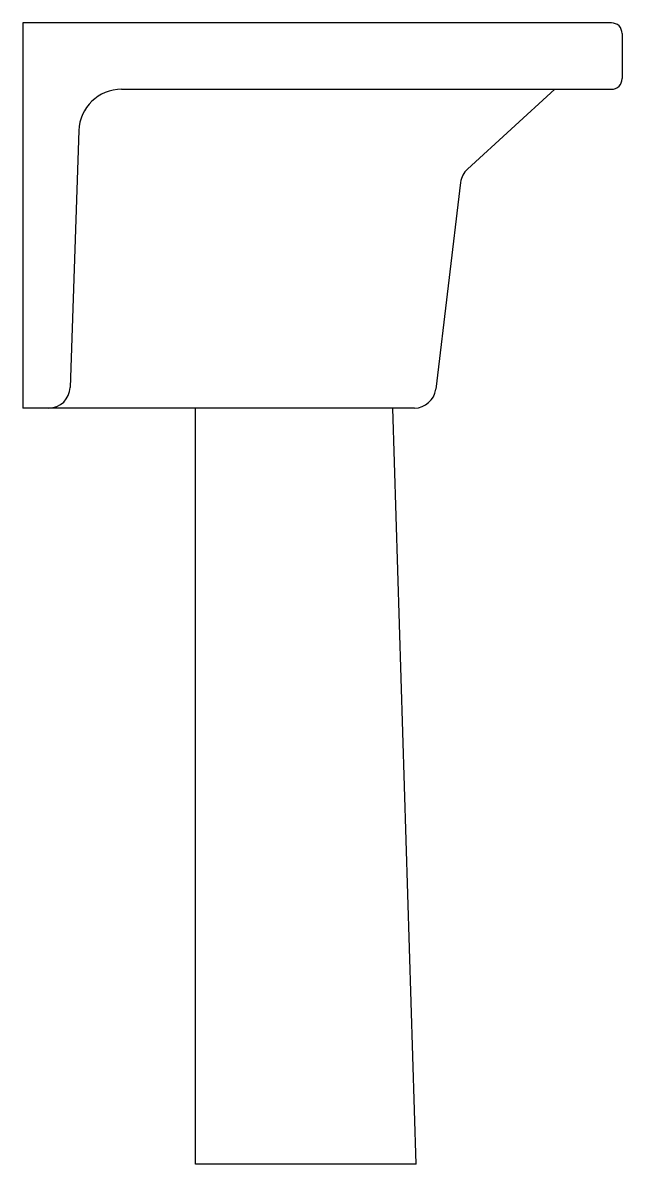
# Model space of a CAD drawing. Header units: millimetres. Extents: x -3042.217 to -3041.797, y 2893.751 to 2894.551.
import ezdxf

# ---------------------------------------------------------------- set-up
doc = ezdxf.new("R2010")
doc.units = ezdxf.units.MM
doc.header["$LTSCALE"] = 10
doc.layers.add('Serviço_Tanques', color=2, linetype='Continuous')

msp = doc.modelspace()

# ---------------------------------------------------------------- linework, layer by layer
at = {"layer": 'Serviço_Tanques'}
for p, q in [((-3041.80435, 2894.551), (-3042.21685, 2894.551)), ((-3042.21685, 2894.551), (-3042.21685, 2894.281)), ((-3041.79685, 2894.5435), (-3041.79685, 2894.51191)), ((-3042.14761, 2894.50441), (-3041.84403, 2894.50441)), ((-3041.84403, 2894.50441), (-3041.90525, 2894.44848)), ((-3041.84403, 2894.50441), (-3041.80435, 2894.50441)), ((-3042.17759, 2894.47542), (-3042.18364, 2894.2955)), ((-3041.91003, 2894.4392), (-3041.92754, 2894.2942)), ((-3042.19864, 2894.281), (-3042.21685, 2894.281)), ((-3042.09577, 2894.281), (-3042.19864, 2894.281)), ((-3041.95762, 2894.281), (-3042.09577, 2894.281)), ((-3042.09577, 2893.751), (-3042.09577, 2894.281)), ((-3041.94111, 2893.751), (-3041.95762, 2894.281)), ((-3041.94243, 2894.281), (-3041.95762, 2894.281)), ((-3041.94111, 2893.751), (-3042.09577, 2893.751))]:
    msp.add_line(p, q, dxfattribs=at)
for centre, radius, start, end in [((-3041.80435, 2894.5435), 0.0075, 0, 90), ((-3042.14761, 2894.47441), 0.03, 90, 178.07349), ((-3041.80435, 2894.51191), 0.0075, 270, 0), ((-3041.89514, 2894.4374), 0.015, 132.41247, 173.1149), ((-3042.19864, 2894.296), 0.015, 270, 358.07349), ((-3041.94243, 2894.296), 0.015, 270, 353.1149)]:
    msp.add_arc(centre, radius, start, end, dxfattribs=at)

doc.saveas('drawing.dxf')
